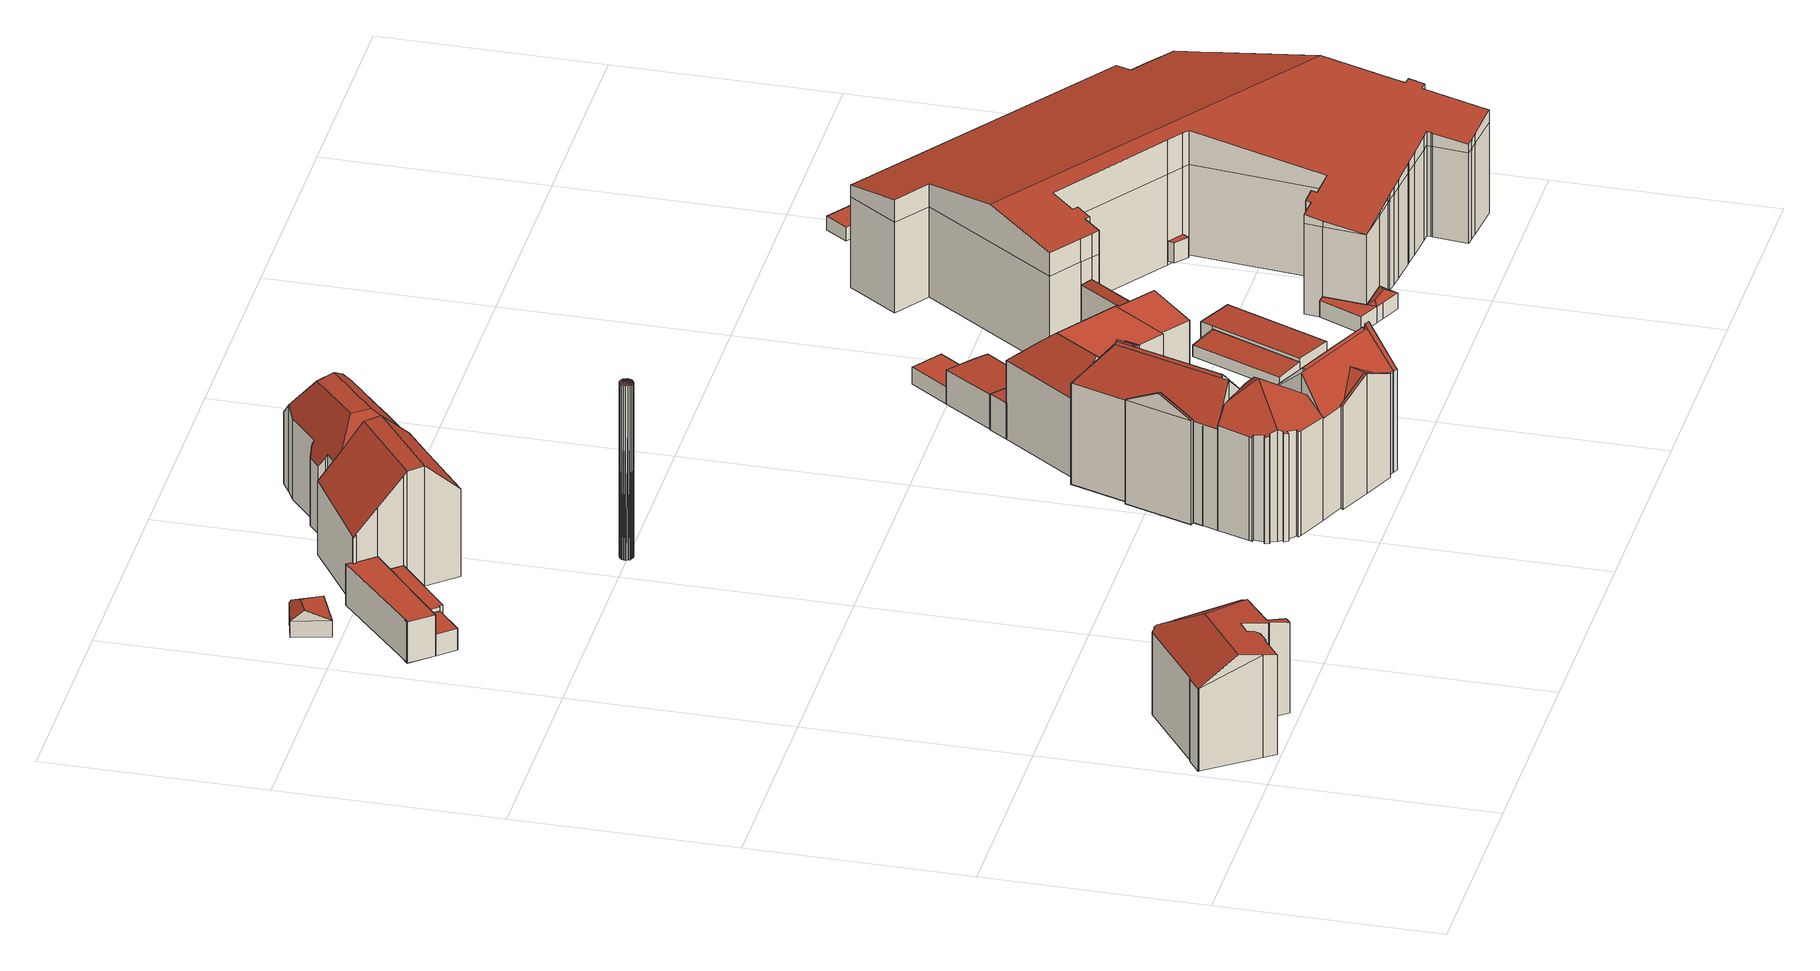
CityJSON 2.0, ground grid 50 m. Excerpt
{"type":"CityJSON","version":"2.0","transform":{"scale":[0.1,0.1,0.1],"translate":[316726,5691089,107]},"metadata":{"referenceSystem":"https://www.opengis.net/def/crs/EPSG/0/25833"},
"CityObjects":{
"building1":{"type":"Building","attributes":{"Gemeindeschluessel":14713000,"Dachtyp_tdc":"tdcFreeFormRoof","Dachneigung":35.69,"QualitaetDacherkennung":28,"Geometrietyp2DReferenz":"3000","function":"31001_9998","roofType":"5000","measuredHeight":26.16},"geometry":[{"type":"MultiSurface","lod":"2","boundaries":[[[0,1,2,3]],[[1,4,5,2]],[[6,0,7,8,9,10,11]],[[10,12,13,14,15,16,17,18,19,11]],[[20,21,22,23,4,1,6,11,19,24,25,26,27,28,29,30,31,32]],[[18,24,19]],[[9,12,10]],[[1,0,6]],[[5,33,34,35,36,37,38,39,40,41,42,43,44,45,46,47,48,49,50,51,52,53,54,55,3,2]],[[4,23,33,5]],[[23,22,34,33]],[[22,21,35,34]],[[21,20,36,35]],[[20,32,37,36]],[[32,31,38,37]],[[31,30,39,38]],[[30,29,40,39]],[[29,28,41,40]],[[28,27,42,41]],[[27,26,43,42]],[[26,25,44,43]],[[25,24,45,44]],[[24,18,46,45]],[[18,17,47,46]],[[17,16,48,47]],[[16,15,49,48]],[[15,14,50,49]],[[14,13,51,50]],[[13,12,52,51]],[[12,9,53,52]],[[9,8,54,53]],[[8,7,55,54]],[[7,0,3,55]]],"semantics":{"surfaces":[{"type":"WallSurface"},{"type":"RoofSurface"},{"type":"GroundSurface"}],"values":[0,0,1,1,1,0,0,0,2,0,0,0,0,0,0,0,0,0,0,0,0,0,0,0,0,0,0,0,0,0,0,0,0]}}]},
"building2":{"type":"Building","attributes":{"name":"Berufsfeuerwehr Leipzig Hauptfeuerwache","Dachtyp_tdc":"tdcPolyFlatRoof","Gemeindeschluessel":14713000,"Dachneigung":0,"QualitaetDacherkennung":62,"Geometrietyp2DReferenz":"3000","function":"31001_3072","roofType":"1000","measuredHeight":5.22},"geometry":[{"type":"MultiSurface","lod":"2","boundaries":[[[56,57,58,59]],[[57,60,61,58]],[[60,62,63,61]],[[62,56,59,63]],[[62,60,57,56]],[[59,58,61,63]]],"semantics":{"surfaces":[{"type":"WallSurface"},{"type":"RoofSurface"},{"type":"GroundSurface"}],"values":[0,0,0,0,1,2]}}]},
"building3":{"type":"Building","attributes":{"name":"Berufsfeuerwehr Leipzig Hauptfeuerwache","Gemeindeschluessel":14713000,"Dachneigung":90,"Dachorientierung":0,"MittlereTraufHoehe":117.65,"QualitaetDacherkennung":93,"ObjektHoehe":9.92,"BodenHoehe":107.73,"Geometrietyp2DReferenz":"3000","AbsoluteHoehe":117.65,"Dachflaeche":161.14,"function":"31001_3072","roofType":"1000","measuredHeight":9.92,"storeysAboveGround":3},"geometry":[{"type":"MultiSurface","lod":"2","boundaries":[[[64,65,66,67]],[[65,68,69,66]],[[68,70,71,69]],[[70,72,73,71]],[[72,74,75,73]],[[74,76,77,75]],[[76,64,67,77]],[[76,74,72,70,68,65,64]],[[67,66,69,71,73,75,77]]],"semantics":{"surfaces":[{"type":"WallSurface"},{"type":"RoofSurface"},{"type":"GroundSurface"}],"values":[0,0,0,0,0,0,0,1,2]}}]},
"building4":{"type":"Building","attributes":{"name":"Berufsfeuerwehr Leipzig Hauptfeuerwache","Dachtyp_tdc":"tdcPolyFlatRoof","Gemeindeschluessel":14713000,"Dachneigung":0,"QualitaetDacherkennung":77,"Geometrietyp2DReferenz":"3000","function":"31001_3072","roofType":"1000","measuredHeight":9.86},"geometry":[{"type":"MultiSurface","lod":"2","boundaries":[[[78,79,80,81]],[[79,82,83,80]],[[82,84,85,83]],[[84,86,58,85]],[[86,87,59,58]],[[87,88,89,59]],[[88,90,91,89]],[[90,92,93,91]],[[92,78,81,93]],[[92,90,88,87,86,84,82,79,78]],[[81,80,83,85,58,59,89,91,93]]],"semantics":{"surfaces":[{"type":"WallSurface"},{"type":"RoofSurface"},{"type":"GroundSurface"}],"values":[0,0,0,0,0,0,0,0,0,1,2]}}]},
"building5":{"type":"Building","attributes":{"Dachtyp_tdc":"tdcFreeFormRoof","Gemeindeschluessel":14713000,"Dachneigung":24.3,"QualitaetDacherkennung":10,"Geometrietyp2DReferenz":"3000","function":"31001_9998","roofType":"5000","measuredHeight":6.5},"geometry":[{"type":"MultiSurface","lod":"2","boundaries":[[[94,95,96]],[[97,98,99,100,101]],[[102,103,98,97]],[[103,95,99,98]],[[95,94,100,99]],[[94,104,101,100]],[[104,102,97,101]],[[94,96,105]],[[105,96,95,103,102,106]],[[104,94,105,106]],[[102,104,106]]],"semantics":{"surfaces":[{"type":"WallSurface"},{"type":"GroundSurface"},{"type":"RoofSurface"}],"values":[0,1,0,0,0,0,0,2,2,2,0]}}]},
"building6":{"type":"Building","attributes":{"name":"Berufsfeuerwehr Leipzig Hauptfeuerwache","Dachtyp_tdc":"tdcPolyFlatRoof","Gemeindeschluessel":14713000,"Dachneigung":0,"QualitaetDacherkennung":61,"Geometrietyp2DReferenz":"3000","function":"31001_3072","roofType":"1000","measuredHeight":6.17},"geometry":[{"type":"MultiSurface","lod":"2","boundaries":[[[107,108,109,110]],[[108,111,112,109]],[[111,113,114,112]],[[113,115,116,114]],[[115,117,118,116]],[[117,107,110,118]],[[117,115,113,111,108,107]],[[110,109,112,114,116,118]]],"semantics":{"surfaces":[{"type":"WallSurface"},{"type":"RoofSurface"},{"type":"GroundSurface"}],"values":[0,0,0,0,0,0,1,2]}}]},
"building7":{"type":"Building","attributes":{"BodenHoehe":108.19,"gemHoehe":42,"BauwerkHoehe":42,"Gemeindeschluessel":"14713000","Geometrietyp2DReferenz":"3000","function":"51002_1260","measuredHeight":42},"geometry":[{"type":"MultiSurface","lod":"2","boundaries":[[[119,120,121]],[[119,121,122]],[[119,122,123]],[[119,123,124]],[[119,124,125]],[[119,125,126]],[[119,126,127]],[[119,127,128]],[[119,128,129]],[[119,129,130]],[[119,130,131]],[[119,131,132]],[[119,132,133]],[[119,133,134]],[[119,134,135]],[[119,135,136]],[[119,136,137]],[[119,137,138]],[[121,120,139]],[[121,139,140]],[[120,119,141]],[[120,141,139]],[[119,138,142]],[[119,142,141]],[[138,137,143]],[[138,143,142]],[[137,136,144]],[[137,144,143]],[[136,135,145]],[[136,145,144]],[[135,134,146]],[[135,146,145]],[[134,133,147]],[[134,147,146]],[[133,132,148]],[[133,148,147]],[[132,131,149]],[[132,149,148]],[[131,130,150]],[[131,150,149]],[[130,129,151]],[[130,151,150]],[[129,128,152]],[[129,152,151]],[[128,127,153]],[[128,153,152]],[[127,126,154]],[[127,154,153]],[[126,125,155]],[[126,155,154]],[[125,124,156]],[[125,156,155]],[[124,123,157]],[[124,157,156]],[[123,122,158]],[[123,158,157]],[[122,121,140]],[[122,140,158]],[[158,140,139]],[[158,139,141]],[[158,141,142]],[[158,142,143]],[[158,143,144]],[[158,144,145]],[[158,145,146]],[[158,146,147]],[[158,147,148]],[[158,148,149]],[[158,149,150]],[[158,150,151]],[[158,151,152]],[[158,152,153]],[[158,153,154]],[[158,154,155]],[[158,155,156]],[[158,156,157]]],"semantics":{"surfaces":[{"type":"RoofSurface"},{"type":"WallSurface"},{"type":"GroundSurface"}],"values":[0,0,0,0,0,0,0,0,0,0,0,0,0,0,0,0,0,0,1,1,1,1,1,1,1,1,1,1,1,1,1,1,1,1,1,1,1,1,1,1,1,1,1,1,1,1,1,1,1,1,1,1,1,1,1,1,1,1,2,2,2,2,2,2,2,2,2,2,2,2,2,2,2,2,2,2]}}]},
"building8":{"type":"Building","attributes":{"Gemeindeschluessel":14713000,"Geometrietyp2DReferenz":"3000","function":"31001_9998","roofType":"9999"},"children":["building8-1","building8-2"]},
"building8-1":{"type":"BuildingPart","attributes":{"Dachtyp_tdc":"tdcCutGableRoof","Dachneigung":44.94,"QualitaetDacherkennung":28,"Geometrietyp2DReferenz":"3000","roofType":"9999","measuredHeight":28.88},"parents":["building8"],"geometry":[{"type":"MultiSurface","lod":"2","boundaries":[[[159,160,161,162,163]],[[160,164,165,161]],[[164,166,167,165]],[[166,168,169,167]],[[168,170,171,169]],[[170,172,173,171]],[[172,174,175,173]],[[174,176,177,175]],[[176,178,179,177]],[[178,180,181,179]],[[180,182,183,181]],[[182,184,185,186,183]],[[166,164,160,159,187]],[[188,184,182,180,178,176,174,172,170,168]],[[187,188,168,166]],[[162,161,165,167,169,171,173,175,177,179,181,183,186,189,190,191]],[[192,185,184,188]],[[189,186,185,192]],[[193,192,188,187]],[[190,189,192,193]],[[159,163,194,193,187]],[[163,162,191,194]],[[194,191,190,193]]],"semantics":{"surfaces":[{"type":"WallSurface"},{"type":"RoofSurface"},{"type":"GroundSurface"},{"type":"ClosureSurface"}],"values":[0,0,0,0,0,0,0,0,0,0,0,0,1,1,1,2,0,3,0,3,0,3,3]}}]},
"building8-2":{"type":"BuildingPart","attributes":{"Dachtyp_tdc":"tdcFreeFormRoof","Dachneigung":62.99,"QualitaetDacherkennung":32,"Geometrietyp2DReferenz":"3000","roofType":"5000","measuredHeight":28.82},"parents":["building8"],"geometry":[{"type":"MultiSurface","lod":"2","boundaries":[[[195,196,197,198]],[[196,199,200,197]],[[199,163,162,200]],[[185,201,202,186]],[[201,203,204,202]],[[203,205,204]],[[205,206,207,204]],[[206,208,209,207]],[[208,210,211,209]],[[210,212,213,211]],[[212,214,215,213]],[[214,216,217,215]],[[216,218,219,217]],[[218,220,221,219]],[[220,222,223,221]],[[222,224,225,223]],[[224,195,198,225]],[[194,163,199,196,195,224,226,227]],[[201,185,192,193,194,227,228]],[[220,218,216,214,212,210,208,206,205,203,201,228,229]],[[224,222,220,229,226]],[[227,226,229,228]],[[198,197,200,162,191,190,189,186,202,204,207,209,211,213,215,217,219,221,223,225]],[[191,162,163,194]],[[185,186,189,192]],[[192,189,190,193]],[[193,190,191,194]]],"semantics":{"surfaces":[{"type":"WallSurface"},{"type":"RoofSurface"},{"type":"GroundSurface"},{"type":"ClosureSurface"}],"values":[0,0,0,0,0,0,0,0,0,0,0,0,0,0,0,0,0,1,1,1,1,1,2,3,3,3,3]}}]},
"building9":{"type":"Building","attributes":{"name":"Gedenkstätte Museum in der Runden Ecke","Gemeindeschluessel":14713000,"Geometrietyp2DReferenz":"3000","function":"31001_3034","roofType":"9999"},"children":["building9-1","building9-2","building9-3","building9-4","building9-5","building9-6","building9-7","building9-8"]},
"building9-1":{"type":"BuildingPart","attributes":{"Dachtyp_tdc":"tdcGableRoof","Dachneigung":41.36,"QualitaetDacherkennung":63,"Geometrietyp2DReferenz":"3000","roofType":"3100","measuredHeight":32.21},"parents":["building9"],"geometry":[{"type":"MultiSurface","lod":"2","boundaries":[[[230,231,232,233,234]],[[235,236,237,238]],[[239,240,241,242]],[[243,236,235,244,231,230,245,246]],[[246,247,240,239,248,249,250,251,243]],[[241,252,253,234,233,238,237,254,255,256,242]],[[257,258,247,246]],[[253,252,258,257]],[[252,241,240,247,258]],[[245,257,246]],[[253,257,245,230,234]],[[244,232,231]],[[238,233,232,244,235]],[[254,237,236,243]],[[250,259,251]],[[255,254,243,251,259,260]],[[249,260,259,250]],[[256,255,260,249,248]],[[242,256,248,239]]],"semantics":{"surfaces":[{"type":"WallSurface"},{"type":"RoofSurface"},{"type":"GroundSurface"},{"type":"ClosureSurface"}],"values":[0,0,0,1,1,2,0,3,3,0,3,0,3,3,0,3,0,3,3]}}]},
"building9-2":{"type":"BuildingPart","attributes":{"Dachtyp_tdc":"tdcPolyFlatRoof","Dachneigung":41.85,"QualitaetDacherkennung":44,"Geometrietyp2DReferenz":"3000","roofType":"2100","measuredHeight":28.79},"parents":["building9"],"geometry":[{"type":"MultiSurface","lod":"2","boundaries":[[[232,261,262,233]],[[261,263,264,262]],[[263,235,238,264]],[[263,261,232,244,235]],[[238,233,262,264]],[[232,233,238,235,244]]],"semantics":{"surfaces":[{"type":"WallSurface"},{"type":"RoofSurface"},{"type":"GroundSurface"},{"type":"ClosureSurface"}],"values":[0,0,0,1,2,3]}}]},
"building9-3":{"type":"BuildingPart","attributes":{"Dachtyp_tdc":"tdcGableRoof","Dachneigung":26.79,"QualitaetDacherkennung":65,"Geometrietyp2DReferenz":"3000","roofType":"3100","measuredHeight":28.97},"parents":["building9"],"geometry":[{"type":"MultiSurface","lod":"2","boundaries":[[[265,266,267,268,269]],[[266,270,271,267]],[[270,272,273,274,271]],[[270,266,275]],[[265,272,276]],[[266,265,276,275]],[[272,270,275,276]],[[268,267,271,274]],[[265,269,273,272]],[[269,268,274,273]]],"semantics":{"surfaces":[{"type":"WallSurface"},{"type":"RoofSurface"},{"type":"GroundSurface"},{"type":"ClosureSurface"}],"values":[0,0,0,0,0,1,1,2,0,3]}}]},
"building9-4":{"type":"BuildingPart","attributes":{"Dachtyp_tdc":"tdcGableRoof","Dachneigung":26.66,"QualitaetDacherkennung":32,"Geometrietyp2DReferenz":"3000","roofType":"3100","measuredHeight":28.95},"parents":["building9"],"geometry":[{"type":"MultiSurface","lod":"2","boundaries":[[[260,277,278,255]],[[277,279,280,278]],[[279,281,282,280]],[[281,283,284,282]],[[283,285,239,242,284]],[[281,279,277,260,249,286]],[[286,285,283,281]],[[256,255,278,280,282,284,242]],[[249,248,286]],[[260,255,256,248,249]],[[248,239,285,286]],[[242,239,248,256]]],"semantics":{"surfaces":[{"type":"WallSurface"},{"type":"RoofSurface"},{"type":"GroundSurface"},{"type":"ClosureSurface"}],"values":[0,0,0,0,0,1,1,2,0,3,0,3]}}]},
"building9-5":{"type":"BuildingPart","attributes":{"Dachtyp_tdc":"tdcPolyFlatRoof","Dachneigung":49.38,"QualitaetDacherkennung":48,"Geometrietyp2DReferenz":"3000","roofType":"2100","measuredHeight":33.07},"parents":["building9"],"geometry":[{"type":"MultiSurface","lod":"2","boundaries":[[[287,288,289,237,236]],[[288,290,291,289]],[[290,292,293,291]],[[292,259,255,293]],[[292,290,288,287,251,259]],[[237,289,291,293,255,254]],[[236,243,251,287]],[[236,237,254,243]],[[254,255,259,251,243]]],"semantics":{"surfaces":[{"type":"WallSurface"},{"type":"RoofSurface"},{"type":"GroundSurface"},{"type":"ClosureSurface"}],"values":[0,0,0,0,1,2,0,3,3]}}]},
"building9-6":{"type":"BuildingPart","attributes":{"Dachtyp_tdc":"tdcHipAndGableRoof","Dachneigung":41.48,"QualitaetDacherkennung":62,"Geometrietyp2DReferenz":"3000","roofType":"5000","measuredHeight":32.22},"parents":["building9"],"geometry":[{"type":"MultiSurface","lod":"2","boundaries":[[[294,295,296,297]],[[295,269,268,296]],[[273,298,299,274]],[[298,300,301,299]],[[300,302,303,301]],[[304,305,306,307]],[[302,300,298,308]],[[298,273,269,295,294,309,310,308]],[[310,311,305,304,302,308]],[[312,313,297,296,268,274,299,301,303,307,306]],[[309,314,315,310]],[[294,297,313,314,309]],[[314,313,312,315]],[[274,268,269,273]],[[304,307,303,302]],[[315,311,310]],[[312,306,305,311,315]]],"semantics":{"surfaces":[{"type":"WallSurface"},{"type":"RoofSurface"},{"type":"GroundSurface"},{"type":"ClosureSurface"}],"values":[0,0,0,0,0,0,1,1,1,2,0,3,3,3,3,0,3]}}]},
"building9-7":{"type":"BuildingPart","attributes":{"Dachtyp_tdc":"tdcFreeFormRoof","Dachneigung":66.01,"QualitaetDacherkennung":29,"Geometrietyp2DReferenz":"3000","roofType":"5000","measuredHeight":26.72},"parents":["building9"],"geometry":[{"type":"MultiSurface","lod":"2","boundaries":[[[316,317,318,319]],[[317,320,321,318]],[[320,322,304,307,321]],[[323,324,325,303,302]],[[324,316,319,325]],[[326,327,328,323,322]],[[326,322,320]],[[320,329,316,327,326]],[[328,327,316,324]],[[316,329,317]],[[317,329,320]],[[323,328,324]],[[319,318,321,307,303,325]],[[302,304,322,323]],[[302,303,307,304]]],"semantics":{"surfaces":[{"type":"WallSurface"},{"type":"RoofSurface"},{"type":"GroundSurface"},{"type":"ClosureSurface"}],"values":[0,0,0,0,0,1,1,1,1,0,0,0,2,0,3]}}]},
"building9-8":{"type":"BuildingPart","attributes":{"Dachtyp_tdc":"tdcFreeFormRoof","Dachneigung":31.27,"QualitaetDacherkennung":14,"Geometrietyp2DReferenz":"3000","roofType":"5000","measuredHeight":32.51},"parents":["building9"],"geometry":[{"type":"MultiSurface","lod":"2","boundaries":[[[330,331,332,333]],[[331,334,335,332]],[[334,336,337,335]],[[336,338,339,337]],[[338,340,294,297,339]],[[341,342,343,306,305]],[[342,344,345,343]],[[344,346,347,345]],[[346,348,349,347]],[[348,350,351,349]],[[350,352,353,351]],[[352,354,355,353]],[[354,356,357,355]],[[356,358,230,234,357]],[[359,360,361,241,240]],[[360,362,363,361]],[[362,364,365,363]],[[364,366,367,365]],[[366,368,369,367]],[[368,370,371,369]],[[370,372,373,371]],[[372,374,375,373]],[[374,376,377,375]],[[376,378,379,377]],[[378,330,333,379]],[[348,346,344,342,341,311,315,314,380]],[[258,257,245,358,356,354,352,350,348,380]],[[374,372,370,368,366,364,362,360,359,247,258,380]],[[314,309,340,338,336,334,331,330,378,376,374,380]],[[333,332,335,337,339,297,313,312,306,343,345,347,349,351,353,355,357,234,253,252,241,361,363,365,367,369,371,373,375,377,379]],[[309,294,340]],[[313,297,294,309,314]],[[341,305,311]],[[315,312,313,314]],[[305,306,312,315,311]],[[245,230,358]],[[252,253,257,258]],[[253,234,230,245,257]],[[359,240,247]],[[252,258,247,240,241]]],"semantics":{"surfaces":[{"type":"WallSurface"},{"type":"RoofSurface"},{"type":"GroundSurface"},{"type":"ClosureSurface"}],"values":[0,0,0,0,0,0,0,0,0,0,0,0,0,0,0,0,0,0,0,0,0,0,0,0,0,1,1,1,1,2,0,3,0,3,3,0,3,3,0,3]}}]},
"building10":{"type":"Building","attributes":{"Gemeindeschluessel":14713000,"Dachneigung":44.49,"Dachorientierung":-161.91,"MittlereTraufHoehe":133.27,"QualitaetDacherkennung":72,"ObjektHoehe":32.37,"BodenHoehe":108.84,"Geometrietyp2DReferenz":"3000","AbsoluteHoehe":141.2,"Dachflaeche":741.3,"function":"31001_9998","roofType":"5000","measuredHeight":32.37,"storeysAboveGround":11},"children":["building10-1"],"geometry":[{"type":"MultiSurface","lod":"2","boundaries":[[[381,382,383,384]],[[382,385,386,383]],[[385,387,388,386]],[[387,389,390,388]],[[389,391,392,390]],[[391,393,394,392]],[[393,395,396,394]],[[395,304,397,396]],[[304,398,399,397]],[[398,400,401,399]],[[400,402,403,401]],[[402,404,405,403]],[[404,406,405]],[[407,408,409,410]],[[408,381,384,409]],[[411,400,398,304,395,393,391,389,387]],[[411,387,385,382,381,408]],[[411,408,407,406,404,402,400]],[[384,383,386,388,390,392,394,396,397,399,401,403,405,410,409]],[[406,407,410,405]]],"semantics":{"surfaces":[{"type":"WallSurface"},{"type":"RoofSurface"},{"type":"GroundSurface"},{"type":"ClosureSurface"}],"values":[0,0,0,0,0,0,0,0,0,0,0,0,0,0,0,1,1,1,2,3]}}]},
"building10-1":{"type":"BuildingPart","attributes":{"Dachneigung":90,"Dachorientierung":0,"MittlereTraufHoehe":133.03,"QualitaetDacherkennung":100,"BodenHoehe":108.84,"ObjektTeilHoehe":24.19,"Geometrietyp2DReferenz":"3000","AbsoluteHoehe":133.03,"Dachflaeche":12.61,"roofType":"1000","measuredHeight":24.19,"storeysAboveGround":8},"parents":["building10"],"geometry":[{"type":"MultiSurface","lod":"2","boundaries":[[[412,413,414,415]],[[413,407,410,414]],[[406,412,415,405]],[[406,407,413,412]],[[415,414,410,405]],[[407,406,405,410]]],"semantics":{"surfaces":[{"type":"WallSurface"},{"type":"RoofSurface"},{"type":"GroundSurface"},{"type":"ClosureSurface"}],"values":[0,0,0,1,2,3]}}]},
"building11":{"type":"Building","attributes":{"Gemeindeschluessel":14713000,"Dachneigung":44.83,"Dachorientierung":-66.31,"MittlereTraufHoehe":135.39,"QualitaetDacherkennung":78,"ObjektHoehe":32.07,"BodenHoehe":109.07,"Geometrietyp2DReferenz":"3000","AbsoluteHoehe":141.15,"Dachflaeche":472.81,"function":"31001_9998","roofType":"3100","measuredHeight":32.07,"storeysAboveGround":11},"children":["building11-1","building11-2"],"geometry":[{"type":"MultiSurface","lod":"2","boundaries":[[[416,417,418,419]],[[417,420,421,418]],[[420,422,423,421]],[[422,424,425,423]],[[424,426,427,425]],[[426,428,429,427]],[[428,430,431,429]],[[430,432,433,431]],[[432,434,435,436,433]],[[437,438,439,440]],[[441,416,419,442]],[[432,430,428,426,424,422,420,417]],[[419,418,421,423,425,427,429,431,433,436,440,439,442]],[[437,435,434]],[[437,440,436,435]],[[438,441,442,439]],[[416,441,443,438,437,434,432,417]],[[441,438,443]]],"semantics":{"surfaces":[{"type":"WallSurface"},{"type":"RoofSurface"},{"type":"GroundSurface"},{"type":"ClosureSurface"}],"values":[0,0,0,0,0,0,0,0,0,0,0,1,2,0,3,3,1,3]}}]},
"building11-1":{"type":"BuildingPart","attributes":{"Dachneigung":-44.86,"Dachorientierung":-153.25,"MittlereTraufHoehe":133.89,"QualitaetDacherkennung":100,"BodenHoehe":109.07,"ObjektTeilHoehe":28.77,"Geometrietyp2DReferenz":"3000","AbsoluteHoehe":137.84,"Dachflaeche":110.35,"roofType":"5000","measuredHeight":28.77,"storeysAboveGround":10},"parents":["building11"],"geometry":[{"type":"MultiSurface","lod":"2","boundaries":[[[444,445,446,447]],[[445,441,442,446]],[[438,448,449,439]],[[448,444,447,449]],[[448,438,443]],[[444,448,443]],[[445,444,441]],[[443,441,444]],[[447,446,442,439,449]],[[441,438,439,442]],[[443,438,441]]],"semantics":{"surfaces":[{"type":"WallSurface"},{"type":"RoofSurface"},{"type":"GroundSurface"},{"type":"ClosureSurface"}],"values":[0,0,0,0,1,1,1,1,2,3,3]}}]},
"building11-2":{"type":"BuildingPart","attributes":{"Dachneigung":90,"Dachorientierung":0,"MittlereTraufHoehe":133.1,"QualitaetDacherkennung":88,"BodenHoehe":109.07,"ObjektTeilHoehe":24.03,"Geometrietyp2DReferenz":"3000","AbsoluteHoehe":133.1,"Dachflaeche":10.28,"roofType":"1000","measuredHeight":24.03,"storeysAboveGround":8},"parents":["building11"],"geometry":[{"type":"MultiSurface","lod":"2","boundaries":[[[435,450,451,436]],[[450,452,453,451]],[[452,437,440,453]],[[452,450,435,437]],[[440,436,451,453]],[[436,440,437,435]]],"semantics":{"surfaces":[{"type":"WallSurface"},{"type":"RoofSurface"},{"type":"GroundSurface"},{"type":"ClosureSurface"}],"values":[0,0,0,1,2,3]}}]},
"building12":{"type":"Building","attributes":{"name":"Gedenkstätte Museum in der Runden Ecke","Dachtyp_tdc":"tdcFreeFormRoof","Gemeindeschluessel":14713000,"Dachneigung":24.5,"QualitaetDacherkennung":10,"Geometrietyp2DReferenz":"3000","function":"31001_3034","roofType":"5000","measuredHeight":22.55},"geometry":[{"type":"MultiSurface","lod":"2","boundaries":[[[454,455,456,457]],[[455,458,459,456]],[[458,460,461,459]],[[460,462,463,461]],[[462,464,465,463]],[[464,466,467,465]],[[466,468,469,467]],[[468,454,457,469]],[[470,468,466]],[[471,470,466,464]],[[472,471,464,462]],[[473,472,462,460]],[[474,473,460,458]],[[475,474,458,455]],[[475,455,454]],[[470,471,472,473,474,475,454,468]],[[457,456,459,461,463,465,467,469]]],"semantics":{"surfaces":[{"type":"WallSurface"},{"type":"RoofSurface"},{"type":"GroundSurface"}],"values":[0,0,0,0,0,0,0,0,1,1,1,1,1,1,1,1,2]}}]},
"building13":{"type":"Building","attributes":{"Gemeindeschluessel":14713000,"Dachneigung":90,"Dachorientierung":0,"MittlereTraufHoehe":117.2,"QualitaetDacherkennung":100,"ObjektHoehe":7.98,"BodenHoehe":109.22,"Geometrietyp2DReferenz":"3000","AbsoluteHoehe":117.2,"Dachflaeche":8.87,"function":"31001_9998","roofType":"1000","measuredHeight":7.98,"storeysAboveGround":3},"geometry":[{"type":"MultiSurface","lod":"2","boundaries":[[[476,477,478,479]],[[477,480,481,478]],[[480,482,483,481]],[[482,484,485,483]],[[484,486,487,485]],[[486,488,489,487]],[[488,490,491,489]],[[490,492,493,491]],[[492,494,495,493]],[[494,476,479,495]],[[494,492,490,488,486,484,482,480,477,476]],[[479,478,481,483,485,487,489,491,493,495]]],"semantics":{"surfaces":[{"type":"WallSurface"},{"type":"RoofSurface"},{"type":"GroundSurface"}],"values":[0,0,0,0,0,0,0,0,0,0,1,2]}}]},
"building14":{"type":"Building","attributes":{"Dachtyp_tdc":"tdcPolyFlatRoof","Gemeindeschluessel":14713000,"Dachneigung":3.04,"QualitaetDacherkennung":55,"Geometrietyp2DReferenz":"3000","function":"31001_9998","roofType":"2100","measuredHeight":8.62},"geometry":[{"type":"MultiSurface","lod":"2","boundaries":[[[496,497,498,499]],[[497,500,501,498]],[[500,502,503,501]],[[502,496,499,503]],[[502,500,497,496]],[[499,498,501,503]]],"semantics":{"surfaces":[{"type":"WallSurface"},{"type":"RoofSurface"},{"type":"GroundSurface"}],"values":[0,0,0,0,1,2]}}]},
"building15":{"type":"Building","attributes":{"name":"Schulmuseum","Dachtyp_tdc":"tdcFreeFormRoof","Gemeindeschluessel":14713000,"Dachneigung":42.11,"QualitaetDacherkennung":34,"Geometrietyp2DReferenz":"3000","function":"31001_3034","roofType":"5000","measuredHeight":25.89},"geometry":[{"type":"MultiSurface","lod":"2","boundaries":[[[504,505,506,507]],[[505,508,509,506]],[[508,510,511,509]],[[510,512,513,511]],[[512,514,515,513]],[[514,516,517,515]],[[516,518,519,517]],[[518,520,521,519]],[[520,522,523,521]],[[522,524,525,523]],[[524,526,527,525]],[[526,528,503,527]],[[528,529,501,503]],[[529,530,531,501]],[[530,504,507,531]],[[532,533,534,535,536,537,530,529]],[[532,529,528]],[[538,533,532,528,526]],[[538,526,524]],[[534,533,538,524,522]],[[535,534,522,520]],[[536,535,520,518]],[[539,540,537,536,518,516]],[[539,516,514]],[[541,514,512]],[[504,541,505]],[[541,539,514]],[[504,539,541]],[[539,504,540]],[[542,541,512,510]],[[542,510,508]],[[541,542,508,505]],[[537,540,504,530]],[[507,506,509,511,513,515,517,519,521,523,525,527,503,501,531]]],"semantics":{"surfaces":[{"type":"WallSurface"},{"type":"RoofSurface"},{"type":"GroundSurface"}],"values":[0,0,0,0,0,0,0,0,0,0,0,0,0,0,0,1,1,1,0,1,1,1,1,1,1,1,1,1,1,1,1,1,1,2]}}]},
"building16":{"type":"Building","attributes":{"Gemeindeschluessel":14713000,"Geometrietyp2DReferenz":"3000","function":"31001_9998","roofType":"9999"},"children":["building16-1","building16-2"]},
"building16-1":{"type":"BuildingPart","attributes":{"Dachtyp_tdc":"tdcPolyFlatRoof","Dachneigung":3.07,"QualitaetDacherkennung":78,"Geometrietyp2DReferenz":"3000","roofType":"2100","measuredHeight":8.37},"parents":["building16"],"geometry":[{"type":"MultiSurface","lod":"2","boundaries":[[[543,544,545,546,547]],[[544,548,549,545]],[[548,497,550,549]],[[497,551,552,550]],[[551,553,554,552]],[[553,555,556,557,554]],[[555,553,551,497,548,544,543]],[[546,545,549,550,552,554,557]],[[543,547,556,555]],[[547,546,557,556]]],"semantics":{"surfaces":[{"type":"WallSurface"},{"type":"RoofSurface"},{"type":"GroundSurface"},{"type":"ClosureSurface"}],"values":[0,0,0,0,0,0,1,2,0,3]}}]},
"building16-2":{"type":"BuildingPart","attributes":{"Dachtyp_tdc":"tdcPolyFlatRoof","Dachneigung":0,"QualitaetDacherkennung":30,"Geometrietyp2DReferenz":"3000","roofType":"1000","measuredHeight":4.16},"parents":["building16"],"geometry":[{"type":"MultiSurface","lod":"2","boundaries":[[[556,558,559,557]],[[558,560,561,559]],[[560,562,563,561]],[[562,547,546,563]],[[562,560,558,556,547]],[[546,557,559,561,563]],[[557,546,547,556]]],"semantics":{"surfaces":[{"type":"WallSurface"},{"type":"RoofSurface"},{"type":"GroundSurface"},{"type":"ClosureSurface"}],"values":[0,0,0,0,1,2,3]}}]},
"building17":{"type":"Building","attributes":{"Dachtyp_tdc":"tdcPolyFlatRoof","Gemeindeschluessel":14713000,"Dachneigung":3.52,"QualitaetDacherkennung":89,"Geometrietyp2DReferenz":"3000","function":"31001_9998","roofType":"2100","measuredHeight":3.26},"geometry":[{"type":"MultiSurface","lod":"2","boundaries":[[[564,565,566,567]],[[565,568,569,566]],[[568,570,571,569]],[[570,564,567,571]],[[570,568,565,564]],[[567,566,569,571]]],"semantics":{"surfaces":[{"type":"WallSurface"},{"type":"RoofSurface"},{"type":"GroundSurface"}],"values":[0,0,0,0,1,2]}}]},
"building18":{"type":"Building","attributes":{"Dachtyp_tdc":"tdcPolyFlatRoof","Gemeindeschluessel":14713000,"Dachneigung":2.99,"QualitaetDacherkennung":84,"Geometrietyp2DReferenz":"3000","function":"31001_9998","roofType":"2100","measuredHeight":4.14},"geometry":[{"type":"MultiSurface","lod":"2","boundaries":[[[572,573,574,575]],[[573,576,577,574]],[[576,578,579,577]],[[578,580,581,579]],[[580,572,575,581]],[[580,578,576,573,572]],[[575,574,577,579,581]]],"semantics":{"surfaces":[{"type":"WallSurface"},{"type":"RoofSurface"},{"type":"GroundSurface"}],"values":[0,0,0,0,0,1,2]}}]},
"building19":{"type":"Building","attributes":{"Gemeindeschluessel":14713000,"Geometrietyp2DReferenz":"3000","function":"31001_9998","roofType":"9999"},"children":["building19-1","building19-2"]},
"building19-1":{"type":"BuildingPart","attributes":{"Dachtyp_tdc":"tdcPolyFlatRoof","Dachneigung":0,"QualitaetDacherkennung":77,"Geometrietyp2DReferenz":"3000","roofType":"1000","measuredHeight":4.02},"parents":["building19"],"geometry":[{"type":"MultiSurface","lod":"2","boundaries":[[[582,583,584,585]],[[583,586,587,588,584]],[[589,590,591,592]],[[590,582,585,591]],[[590,589,586,583,582]],[[585,584,588,592,591]],[[592,593,587,586,589]],[[592,588,587,593]]],"semantics":{"surfaces":[{"type":"WallSurface"},{"type":"RoofSurface"},{"type":"GroundSurface"},{"type":"ClosureSurface"}],"values":[0,0,0,0,1,2,0,3]}}]},
"building19-2":{"type":"BuildingPart","attributes":{"Dachtyp_tdc":"tdcFreeFormRoof","Dachneigung":25.01,"QualitaetDacherkennung":16,"Geometrietyp2DReferenz":"3000","roofType":"5000","measuredHeight":4.85},"parents":["building19"],"geometry":[{"type":"MultiSurface","lod":"2","boundaries":[[[594,593,592,595]],[[587,596,597,588]],[[596,598,599,597]],[[598,594,595,599]],[[587,593,600]],[[593,594,598,601,600]],[[598,596,601]],[[596,587,600,601]],[[595,592,588,597,599]],[[588,592,593,587]]],"semantics":{"surfaces":[{"type":"WallSurface"},{"type":"RoofSurface"},{"type":"GroundSurface"},{"type":"ClosureSurface"}],"values":[0,0,0,0,1,1,1,1,2,3]}}]},
"building20":{"type":"Building","attributes":{"Dachtyp_tdc":"tdcFreeFormRoof","Gemeindeschluessel":14713000,"Dachneigung":10.45,"QualitaetDacherkennung":4,"Geometrietyp2DReferenz":"3000","function":"31001_9998","roofType":"5000","measuredHeight":30.78},"geometry":[{"type":"MultiSurface","lod":"2","boundaries":[[[602,603,604,605]],[[603,606,607,604]],[[606,608,609,607]],[[608,610,611,609]],[[610,612,613,611]],[[612,614,615,613]],[[614,616,617,615]],[[616,618,619,617]],[[618,620,621,619]],[[620,622,623,621]],[[622,624,625,623]],[[624,626,627,625]],[[626,628,629,627]],[[628,630,631,629]],[[630,632,633,631]],[[632,634,635,633]],[[634,636,637,635]],[[636,638,639,637]],[[638,640,641,639]],[[640,642,643,641]],[[642,644,645,643]],[[644,646,647,645]],[[646,648,649,647]],[[648,650,651,649]],[[650,652,653,651]],[[652,654,655,653]],[[654,656,657,655]],[[656,658,659,657]],[[658,660,661,659]],[[660,662,663,661]],[[662,664,665,663]],[[664,666,667,665]],[[666,668,669,667]],[[668,670,671,669]],[[670,672,673,671]],[[674,675,676,677]],[[677,676,678,679]],[[679,678,680,681]],[[681,680,682,602]],[[602,682,683,603]],[[603,683,684,685,606]],[[686,687,688,689]],[[687,690,691,688]],[[690,692,693,691]],[[692,694,695,693]],[[694,696,697,695]],[[696,698,699,697]],[[698,674,700,699]],[[674,677,701,700]],[[677,679,702,701]],[[679,681,703,702]],[[681,602,605,703]],[[672,704,705,673]],[[704,706,707,705]],[[706,708,709,707]],[[708,710,711,709]],[[710,712,713,711]],[[712,686,689,713]],[[714,715,716,717,718,719,720,685,684,721,722,723]],[[724,725,726,727,728,670,729,730,731,732,733,734,735,736,737,738,739,740,741,742,743,744,745,746,747,748,749,750,721,684,683,682,680,678,676,675,751,752,753,754,755,756,757,758]],[[712,758,757,686]],[[710,724,758,712]],[[686,757,756,687]],[[687,756,755,690]],[[690,755,754,692]],[[692,754,753,694]],[[694,753,752,696]],[[696,752,751,698]],[[698,751,675,674]],[[626,750,749,628]],[[624,722,721,750,626]],[[628,749,748,630]],[[630,748,747,632]],[[632,747,746,634]],[[634,746,745,636]],[[636,745,744,638]],[[638,744,743,640]],[[640,743,742,642]],[[642,742,741,644]],[[644,741,740,646]],[[646,740,739,648]],[[648,739,738,650]],[[650,738,737,652]],[[652,737,736,654]],[[654,736,735,656]],[[656,735,734,658]],[[658,734,733,660]],[[660,733,732,662]],[[662,732,731,664]],[[664,731,730,666]],[[666,730,729,668]],[[668,729,670]],[[672,728,727,704]],[[670,728,672]],[[704,727,726,706]],[[706,726,725,708]],[[708,725,724,710]],[[622,723,722,624]],[[620,714,723,622]],[[606,685,720,608]],[[608,720,719,610]],[[610,719,718,612]],[[612,718,717,614]],[[614,717,716,616]],[[616,716,715,618]],[[618,715,714,620]],[[689,688,691,693,695,697,699,700,701,702,703,605,604,607,609,611,613,615,617,619,621,623,625,627,629,631,633,635,637,639,641,643,645,647,649,651,653,655,657,659,661,663,665,667,669,671,673,705,707,709,711,713]]],"semantics":{"surfaces":[{"type":"WallSurface"},{"type":"RoofSurface"},{"type":"GroundSurface"}],"values":[0,0,0,0,0,0,0,0,0,0,0,0,0,0,0,0,0,0,0,0,0,0,0,0,0,0,0,0,0,0,0,0,0,0,0,0,0,0,0,0,0,0,0,0,0,0,0,0,0,0,0,0,0,0,0,0,0,0,1,1,0,0,0,0,0,0,0,0,0,0,0,0,0,0,0,0,0,0,0,0,0,0,0,0,0,0,0,0,0,0,0,0,0,0,0,0,0,0,0,0,0,0,0,0,0,0,2]}}]},
"building21":{"type":"Building","attributes":{"Dachtyp_tdc":"tdcPolyFlatRoof","Gemeindeschluessel":14713000,"Dachneigung":0,"QualitaetDacherkennung":50,"Geometrietyp2DReferenz":"3000","function":"31001_9998","roofType":"1000","measuredHeight":4.86},"geometry":[{"type":"MultiSurface","lod":"2","boundaries":[[[759,760,761,762]],[[760,763,764,761]],[[763,765,766,764]],[[765,759,762,766]],[[765,763,760,759]],[[762,761,764,766]]],"semantics":{"surfaces":[{"type":"WallSurface"},{"type":"RoofSurface"},{"type":"GroundSurface"}],"values":[0,0,0,0,1,2]}}]},
"building22":{"type":"Building","attributes":{"Dachtyp_tdc":"tdcPolyFlatRoof","Gemeindeschluessel":14713000,"Dachneigung":0,"QualitaetDacherkennung":91,"Geometrietyp2DReferenz":"3000","function":"31001_2463","roofType":"1000","measuredHeight":3.29},"geometry":[{"type":"MultiSurface","lod":"2","boundaries":[[[767,768,769,770]],[[768,771,772,769]],[[771,773,774,772]],[[773,775,776,774]],[[775,777,778,776]],[[777,767,770,778]],[[777,775,773,771,768,767]],[[770,769,772,774,776,778]]],"semantics":{"surfaces":[{"type":"WallSurface"},{"type":"RoofSurface"},{"type":"GroundSurface"}],"values":[0,0,0,0,0,0,1,2]}}]},
"building23":{"type":"Building","attributes":{"Dachtyp_tdc":"tdcPolyFlatRoof","Gemeindeschluessel":14713000,"Dachneigung":0,"QualitaetDacherkennung":80,"Geometrietyp2DReferenz":"3000","function":"31001_9998","roofType":"1000","measuredHeight":3.96},"geometry":[{"type":"MultiSurface","lod":"2","boundaries":[[[779,780,781,782]],[[780,783,784,781]],[[783,785,786,784]],[[785,787,788,786]],[[787,789,790,788]],[[789,791,792,790]],[[791,793,794,792]],[[793,795,796,794]],[[795,797,798,796]],[[797,779,782,798]],[[797,795,793,791,789,787,785,783,780,779]],[[782,781,784,786,788,790,792,794,796,798]]],"semantics":{"surfaces":[{"type":"WallSurface"},{"type":"RoofSurface"},{"type":"GroundSurface"}],"values":[0,0,0,0,0,0,0,0,0,0,1,2]}}]}
},
"vertices":[
[346,138,232],[256,64,246],[256,64,16],[346,138,16],[290,31,235],[290,31,16],[326,122,247],[348,140,230],[244,258,226],[245,259,225],[220,289,224],[200,182,277],[217,294,220],[214,292,219],[206,295,215],[42,174,215],[41,176,214],[5,149,214],[6,147,216],[56,77,277],[246,57,246],[249,56,246],[277,20,234],[285,26,235],[90,31,263],[108,6,256],[112,9,256],[160,45,256],[164,44,255],[185,61,256],[187,74,258],[177,87,262],[204,107,262],[285,26,16],[277,20,16],[249,56,16],[246,57,16],[204,107,16],[177,87,16],[187,74,16],[185,61,16],[164,44,16],[160,45,16],[112,9,16],[108,6,16],[90,31,16],[6,147,16],[5,149,16],[41,176,16],[42,174,16],[206,295,16],[214,292,16],[217,294,16],[245,259,16],[244,258,16],[348,140,16],
[103,1795,60],[164,1847,60],[164,1847,8],[103,1795,8],[197,1808,60],[197,1808,8],[136,1756,60],[136,1756,8],
[265,2008,106],[269,2004,106],[269,2004,7],[265,2008,7],[271,2006,106],[271,2006,7],[304,1967,106],[304,1967,7],[165,1847,106],[165,1847,7],[105,1795,106],[105,1795,7],[62,1845,106],[62,1845,7],
[264,2008,107],[268,2003,107],[268,2003,8],[264,2008,8],[270,2006,107],[270,2006,8],[304,1966,107],[304,1966,8],[164,1847,107],[103,1795,107],[61,1844,107],[61,1844,8],[259,2023,107],[259,2023,8],[269,2011,107],[269,2011,8],
[220,2061,47],[168,2121,54],[171,2118,58],[107,2105,7],[168,2122,7],[168,2121,7],[220,2061,7],[129,2021,7],[107,2105,45],[168,2122,53],[129,2021,47],[156,2094,72],[114,2076,72],
[164,1847,69],[304,1966,69],[304,1966,7],[164,1847,7],[343,1920,69],[343,1920,7],[207,1804,69],[207,1804,7],[201,1811,69],[201,1811,7],[197,1808,69],[197,1808,7],
[592,1504,432],[590,1509,432],[588,1513,432],[584,1515,432],[579,1517,432],[575,1517,432],[570,1515,432],[566,1513,432],[564,1509,432],[562,1504,432],[562,1500,432],[564,1495,432],[566,1491,432],[570,1489,432],[575,1487,432],[579,1487,432],[584,1489,432],[588,1491,432],[590,1495,432],[592,1500,432],[590,1509,12],[588,1513,12],[592,1504,12],[592,1500,12],[590,1495,12],[588,1491,12],[584,1489,12],[579,1487,12],[575,1487,12],[570,1489,12],[566,1491,12],[564,1495,12],[562,1500,12],[562,1504,12],[564,1509,12],[566,1513,12],[570,1515,12],[575,1517,12],[579,1517,12],[584,1515,12],
[599,1969,232],[538,1915,226],[538,1915,6],[599,1969,6],[599,1969,224],[429,1819,217],[429,1819,6],[375,1883,295],[375,1883,6],[348,1914,293],[348,1914,6],[343,1920,284],[343,1920,6],[304,1966,224],[304,1966,6],[270,2006,172],[270,2006,6],[268,2003,173],[268,2003,6],[264,2008,167],[264,2008,6],[269,2011,168],[269,2011,6],[447,2128,183],[447,2128,6],[484,2088,237],[484,2088,173],[484,2088,6],[552,2018,295],[524,2048,293],[524,2048,6],[552,2018,6],[589,1979,6],[524,2048,197],[552,2018,214],[589,1979,237],
[785,2136,226],[679,2042,226],[679,2042,6],[785,2136,6],[681,2040,224],[681,2040,6],[492,2095,196],[492,2095,6],[530,2127,198],[530,2127,6],[530,2127,197],[528,2130,190],[528,2130,6],[528,2146,168],[528,2146,6],[557,2170,169],[557,2170,6],[573,2170,191],[573,2170,6],[576,2167,199],[576,2167,6],[576,2166,200],[576,2166,6],[649,2229,201],[649,2229,6],[678,2245,215],[678,2245,6],[708,2262,178],[708,2262,6],[775,2153,246],[775,2153,6],[700,2153,294],[576,2045,294],[551,2082,291],[663,2181,291],
[1141,263,260],[1329,180,260],[1329,180,259],[1329,180,19],[1141,263,19],[1307,132,307],[1293,103,335],[1293,103,19],[1307,132,19],[1098,107,264],[1042,131,264],[1042,131,19],[1098,107,19],[1291,97,341],[1310,138,301],[1129,246,278],[1085,187,341],[1046,136,270],[1172,75,264],[1253,39,264],[1262,35,264],[1284,82,322],[1074,173,19],[1085,187,19],[1291,97,19],[1262,35,19],[1172,75,19],[1085,187,293],[1074,173,297],[1262,35,262],[1262,35,259],
[1341,175,259],[1341,175,19],[1319,127,307],[1319,127,19],
[970,391,268],[963,393,268],[963,393,19],[970,391,19],[970,391,262],[1013,545,269],[1013,545,19],[1020,543,269],[1020,543,262],[1020,543,19],[988,469,309],[995,467,309],
[1245,43,269],[1245,43,19],[1241,36,269],[1241,36,19],[1169,68,308],[1169,68,19],[1095,101,268],[1095,101,19],[1098,107,268],[1172,75,308],
[1293,103,350],[1306,97,349],[1306,97,19],[1275,30,262],[1275,30,19],[1275,29,262],[1275,29,19],
[952,334,262],[971,390,263],[971,390,19],[952,334,19],[1063,672,263],[1063,672,19],[1076,667,262],[1076,667,19],[1212,614,260],[1212,614,19],[1198,569,260],[1116,319,260],[1116,319,19],[1198,569,19],[1108,589,341],[974,332,287],[1022,327,341],[1093,321,280],[1022,327,19],[993,330,19],[993,330,301],[1022,327,295],
[1212,575,273],[1211,576,273],[1211,576,19],[1212,575,19],[1207,566,273],[1207,566,19],[1198,569,273],[1212,614,273],[1223,610,273],[1223,610,19],[1205,573,285],[1207,577,286],[1218,612,286],[1211,576,276],
[924,228,273],[929,229,276],[929,229,19],[924,228,19],[931,253,273],[931,253,19],[925,254,269],[925,254,19],[927,261,269],[927,261,19],[952,334,272],[1116,319,275],[1126,318,273],[1126,318,19],[1135,315,273],[1135,315,19],[1143,308,277],[1143,308,19],[1146,303,280],[1146,303,19],[1149,300,278],[1149,300,19],[1151,290,274],[1151,290,19],[1151,280,272],[1151,280,19],[1147,271,272],[1147,271,19],[1141,263,274],[1042,131,267],[973,161,271],[973,161,19],[965,166,272],[965,166,19],[968,170,275],[968,170,19],[949,185,280],[949,185,19],[945,181,277],[945,181,19],[938,190,281],[938,190,19],[943,193,283],[943,193,19],[938,203,288],[938,203,19],[931,218,280],[931,218,19],[926,217,277],[926,217,19],[1038,267,344],
[1076,667,260],[1105,656,261],[1105,656,18],[1076,667,18],[1187,623,262],[1187,623,18],[1212,614,261],[1212,614,18],[1223,610,249],[1223,610,18],[1212,575,249],[1212,575,18],[1211,576,250],[1211,576,18],[1208,566,250],[1208,566,18],[1198,569,18],[1116,320,260],[1116,320,18],[1040,344,342],[1040,344,18],[963,368,260],[963,368,18],[971,391,261],[971,391,18],[971,391,260],[1020,543,260],[1063,673,260],[1063,673,18],[1020,543,18],[1119,588,342],
[963,393,260],[1013,545,260],[1013,545,18],[963,393,18],
[1076,117,261],[1109,190,341],[1109,190,21],[1076,117,21],[1142,263,261],[1142,263,21],[1145,261,261],[1145,261,21],[1316,187,261],[1316,187,21],[1341,176,261],[1341,176,21],[1319,127,314],[1319,127,21],[1307,132,314],[1307,132,21],[1296,108,341],[1296,108,21],[1294,103,336],[1294,103,261],[1294,103,21],[1262,35,261],[1245,43,261],[1245,43,21],[1262,35,21],[1098,107,261],[1098,107,21],[1193,117,308],
[1169,69,308],[1095,101,261],[1095,101,21],[1169,69,21],[1242,37,261],[1242,37,21],
[1306,98,261],[1306,98,21],[1275,30,261],[1275,30,21],
[1223,610,268],[1244,602,268],[1244,602,48],[1223,610,48],[1244,599,268],[1244,599,48],[1246,599,268],[1246,599,48],[1237,571,268],[1237,571,48],[1235,572,268],[1235,572,48],[1233,568,268],[1233,568,48],[1212,575,268],[1212,575,48],[1226,582,273],[1227,586,273],[1229,587,274],[1230,590,274],[1229,592,273],[1230,595,273],
[1223,610,102],[1237,605,102],[1237,605,22],[1223,610,22],[1242,604,102],[1242,604,22],[1245,602,102],[1245,602,22],[1244,599,102],[1244,599,22],[1246,599,102],[1246,599,22],[1237,572,102],[1237,572,22],[1235,572,102],[1235,572,22],[1234,568,102],[1234,568,22],[1212,575,102],[1212,575,22],
[1229,884,110],[1270,855,107],[1270,855,23],[1229,884,23],[1244,819,107],[1244,819,23],[1202,843,110],[1202,843,23],
[1459,663,212],[1462,661,212],[1462,661,23],[1459,663,23],[1534,763,212],[1534,763,23],[1559,745,212],[1559,745,23],[1487,643,212],[1487,643,23],[1522,619,212],[1522,619,23],[1447,512,212],[1447,512,23],[1384,556,212],[1384,556,23],[1381,552,212],[1381,552,23],[1247,645,212],[1247,645,23],[1223,610,212],[1223,610,23],[1076,667,212],[1076,667,23],[1202,843,212],[1244,819,212],[1461,667,212],[1461,667,23],[1217,775,259],[1222,741,281],[1230,743,276],[1364,650,276],[1367,650,274],[1372,647,274],[1149,638,282],[1452,588,271],[1372,644,272],[1465,639,226],[1537,742,226],
[1370,948,105],[1396,929,103],[1396,929,26],[1370,948,26],[1370,948,67],[1322,824,103],[1322,824,26],[1270,855,26],[1229,884,109],[1229,884,26],[1228,885,109],[1228,885,26],[1304,995,109],[1304,995,67],[1304,995,26],
[1366,1083,67],[1366,1083,26],[1368,1082,67],[1368,1082,26],[1432,1037,67],[1432,1037,26],
[1531,298,93],[1466,325,89],[1466,325,61],[1531,298,61],[1552,530,89],[1552,530,61],[1617,503,93],[1617,503,61],
[1531,298,101],[1617,503,101],[1617,503,59],[1531,298,59],[1628,531,101],[1628,531,59],[1716,495,96],[1716,495,59],[1619,261,96],[1619,261,59],
[1771,313,99],[1787,310,99],[1787,310,59],[1771,313,59],[1777,214,99],[1777,214,98],[1777,214,59],[1775,192,99],[1726,214,99],[1726,214,59],[1775,192,59],[1775,192,98],
[1793,184,98],[1793,184,59],[1858,206,98],[1858,206,59],[1839,163,98],[1839,163,59],[1789,200,104],[1830,189,108],
[1534,764,267],[1463,813,267],[1463,813,49],[1534,764,49],[1677,1121,267],[1677,1121,49],[1599,1175,267],[1599,1175,49],[1677,1288,267],[1677,1288,49],[2271,867,267],[2271,867,49],[2274,865,267],[2274,865,49],[2248,828,267],[2248,828,49],[2285,802,267],[2285,802,49],[2343,759,267],[2343,759,49],[2335,676,267],[2335,676,49],[2333,654,267],[2333,654,49],[2296,281,267],[2296,281,49],[2294,259,267],[2294,259,49],[2293,255,267],[2293,255,49],[2309,252,267],[2309,252,49],[2305,217,267],[2305,217,49],[2289,218,267],[2289,218,49],[2275,72,267],[2275,72,49],[2187,81,267],[2187,81,49],[2165,83,267],[2165,83,49],[2147,85,267],[2147,85,49],[2155,164,267],[2155,164,49],[2155,167,267],[2155,167,49],[2156,177,267],[2156,177,49],[2138,178,267],[2138,178,49],[2077,184,267],[2077,184,49],[2042,188,267],[2042,188,49],[2038,188,267],[2038,188,49],[1978,194,267],[1978,194,49],[1951,197,267],[1951,197,49],[1925,200,267],[1925,200,49],[1912,201,267],[1912,201,49],[1858,206,267],[1858,206,49],[1777,214,267],[1777,214,49],[1787,310,267],[1787,310,49],[1610,763,267],[1610,763,331],[1600,771,331],[1600,771,267],[1575,735,323],[1575,735,267],[1559,746,323],[1559,746,267],[1534,764,323],[1463,813,323],[1569,965,357],[1677,1121,322],[1935,336,267],[1967,637,267],[1967,637,49],[1935,336,49],[1953,647,267],[1953,647,49],[1918,671,267],[1918,671,49],[1658,853,267],[1658,853,49],[1621,802,267],[1621,802,49],[1632,794,267],[1632,794,49],[1610,763,49],[1600,771,49],[1575,735,49],[1559,746,49],[1792,351,267],[1792,351,49],[1835,346,267],[1835,346,49],[1837,358,267],[1837,358,49],[1874,355,267],[1874,355,49],[1872,342,267],[1872,342,49],[2343,759,305],[2285,802,305],[2248,828,305],[2274,865,296],[2271,867,296],[1677,1288,296],[1599,1175,322],[2311,439,357],[2333,654,322],[2335,676,318],[1874,355,298],[1837,358,295],[1835,346,293],[1792,351,289],[1787,310,282],[1858,206,274],[1912,201,279],[1925,200,280],[1951,197,283],[1978,194,285],[2038,188,290],[2042,188,291],[2077,184,294],[2138,178,300],[2156,177,301],[2155,167,300],[2155,164,299],[2147,85,287],[2165,83,288],[2187,81,290],[2275,72,298],[2289,218,321],[2305,217,323],[2309,252,329],[2293,255,327],[2294,259,328],[2296,281,331],[1632,794,338],[1621,802,338],[1658,853,349],[1918,671,350],[1953,647,350],[1967,637,350],[1935,336,302],[1872,342,296],
[1953,647,107],[1941,632,107],[1941,632,59],[1953,647,59],[1912,656,107],[1912,656,59],[1918,671,107],[1918,671,59],
[1860,1341,80],[1895,1391,80],[1895,1391,47],[1860,1341,47],[2097,1249,80],[2097,1249,47],[2113,1238,80],[2113,1238,47],[2264,1132,80],[2264,1132,47],[2229,1081,80],[2229,1081,47],
[2335,961,85],[2340,969,85],[2340,969,46],[2335,961,46],[2213,1058,85],[2213,1058,46],[2229,1081,85],[2229,1081,46],[2264,1132,85],[2264,1132,46],[2266,1136,85],[2266,1136,46],[2401,1044,85],[2401,1044,46],[2398,1041,85],[2398,1041,46],[2344,967,85],[2344,967,46],[2338,959,85],[2338,959,46]
]}
